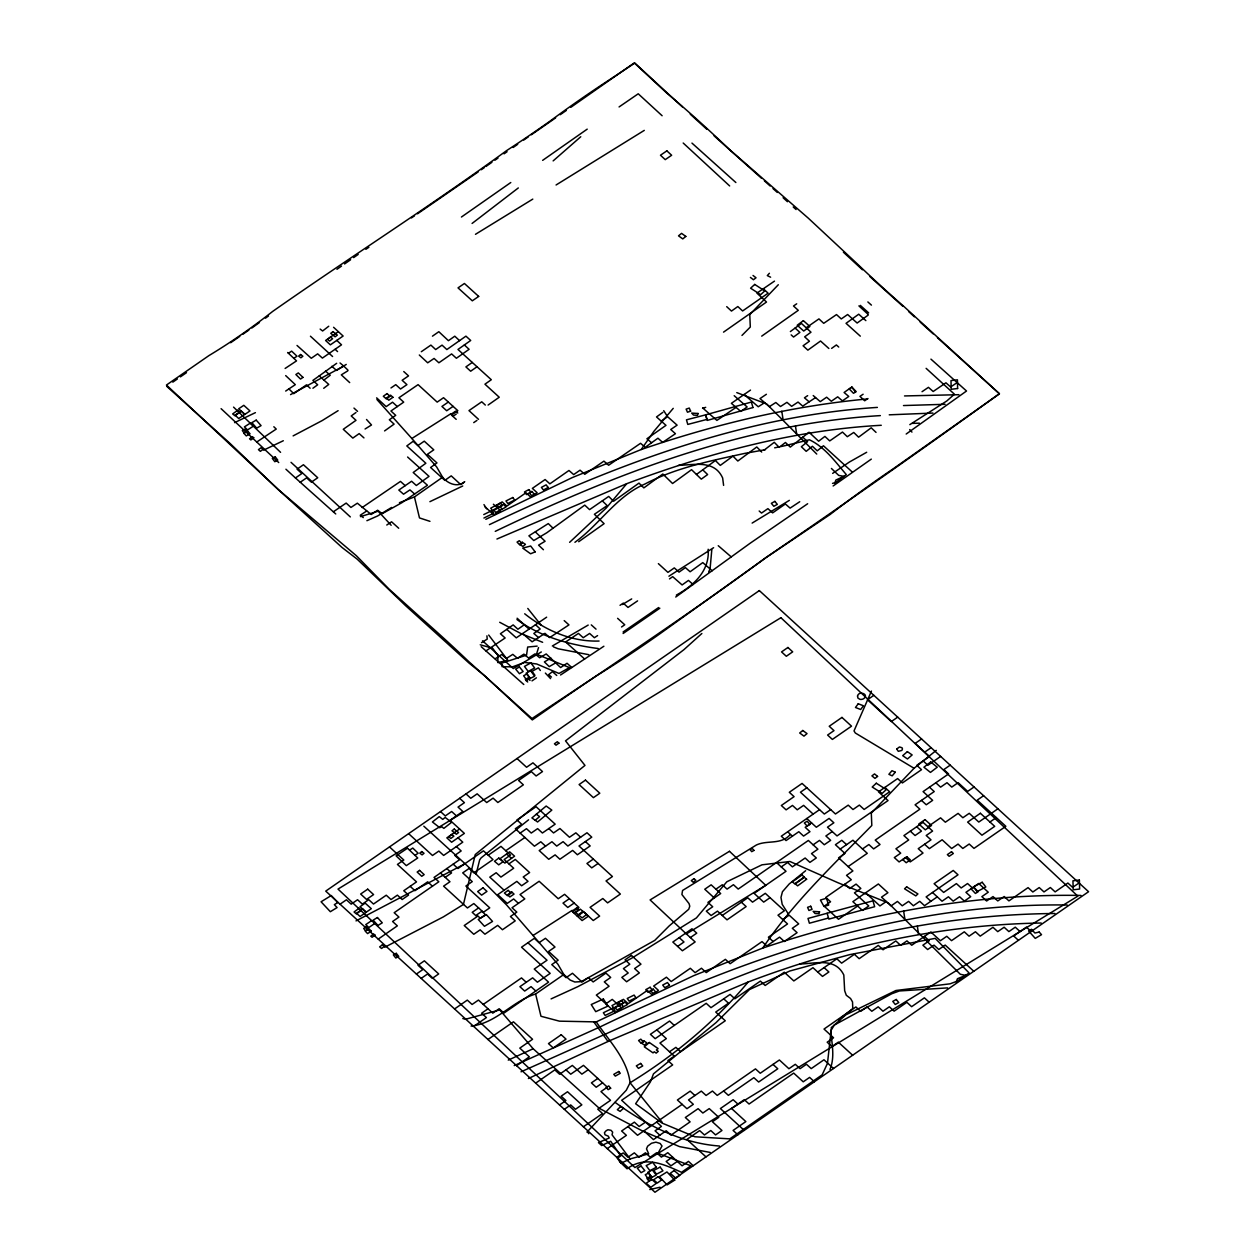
<?xml version="1.0" encoding="UTF-8"?>
<svg xmlns="http://www.w3.org/2000/svg" width="1255" height="1255" viewBox="0 0 1255 1255"><rect width="100%" height="100%" fill="white"/><g stroke="black" fill="none" stroke-linecap="round" stroke-linejoin="round"><path stroke-width="1.5" d="M711.805 549.674L710.095 568.75L708.683 571.841M708.165 549.251C709.906 570.743 693.78 585.552 676.32 595.105M790.132 834.685C780.939 845.086 767.354 839.862 756.42 844.976L682.563 890.47L681.904 894.517L689.058 903.631L689.764 906.22L688.728 909.279L669.182 925.923L654.765 940.372L581.3 981.645L574.837 982.006L570.194 980.092L563.84 974.492L557.848 964.154L506.581 904.949L476.116 874.186L479.661 859.879L481.151 857.855L528.575 819.813M538.536 647.596L536.497 654.216L569.472 667.582L559.008 673.464L536.685 663.973L524.637 662.436L512.401 666.891L502.078 666.672L501.671 663.126L526.551 655.157L527.68 647.031L537.156 646.121M834.701 483.348L835.877 480.038L843.956 476.351L838.701 475.394L831.422 468.46M956.232 981.912L957.44 978.727L965.613 975.402M829.979 1069.417C835.124 1057.071 831.783 1043.627 830.779 1030.841L834.293 1025.068L891.787 993.74L899.364 990.964L947.603 987.889M871.441 691.066L854.012 730.928L855.33 733.014L914.079 768.28L936.277 750.365M563.84 974.492L535.618 994.007L540.968 1016.268L559.432 1021.162L596.25 1021.899L693.607 975.7L762.742 948.058C793.286 902.471 833.665 864.538 871.817 825.492L871.299 813.13L914.079 768.28M485.811 519.335L572.186 477.622L641.211 449.525L653.824 431.422L673.229 408.346M881.261 425.288C793.897 430.01 708.4 453.149 626.747 483.677L606.212 508.055L569.629 542.317M1041.195 923.021C940.952 924.653 841.744 946.364 748.215 981.975C714.864 1021.884 674.39 1055.612 630.073 1082.767L626.308 1090.203L586.964 1132.104M769.409 273.276L767.307 275.614L770.617 277.198M778.304 284.744L749.768 314.597L750.302 327.037L741.972 335.43M580.767 136.748L553.141 160.891M701.859 633.493L683.897 649.682L565.519 740.858L584.971 765.409L475.253 854.545L463.44 904.447L443.344 916.903L384.814 947.211M574.931 542.286C599.639 524.433 616.472 496.117 644.976 483.991C676.053 467.66 711.052 460.758 745.078 453.322A730.457 476.225 -8.6 0 0 765.44 449.619M536.324 814.244L546.16 806.039L551.823 810.118L537.579 821.994L531.916 817.931L536.324 814.244L539.603 816.613L535.195 820.284M805.647 870.719L789.222 883.959L782.445 891.74L780.971 897.466L782.21 904.369L788.218 913.797M876.037 432.395L871.205 427.798L858.593 437.179L853.729 432.473L847.313 436.709L842.466 432.065L829.728 440.913L824.912 436.411L818.637 441.211L809.036 432.253L790.289 447.109L785.457 442.497L780.453 446.388M518.315 187.936L472.084 223.453M764.217 450.09L774.257 442.293L779.198 447.376M328.747 326.237L322.613 330.991L320.151 329.077M323.712 388.297L328.747 384.438L319.241 375.888L312.887 380.406L317.672 384.799L312.919 388.234M319.241 375.888L336.669 363.307M323.963 380.014L330.238 375.229L325.531 371.103M553.141 528.308L548.278 523.586L528.904 535.838L533.767 540.544L546.772 532.779L584.752 505.122L589.568 509.624L608.706 496.431L613.585 501.247L638.983 483.112L643.846 487.881L662.828 474.014L672.555 483.504L691.552 469.668L701.278 479.143L707.616 474.563L702.753 469.841L696.431 474.453M578.696 541.721L604.11 523.664L594.399 514.283L607.2 505.592L602.353 500.949M871.315 459.11L833.132 485.967M464.727 481.669C457.699 487.897 447.784 483.724 442.607 477.229L414.448 496.933L399.435 502.69M578.32 914.738L582.116 917.907L586.681 914.519L580.281 909.138L575.684 912.526L578.32 914.738L582.9 911.334M570.805 107.334L634.481 62.75L682.296 106.848M702.753 469.841L715.397 460.538L720.292 465.401L732.936 456.13L737.83 461.024L756.781 446.968L761.722 452.051M675.723 597.035L750.192 543.211L807.655 503.741M790.368 331.555L801.427 323.429L810.981 332.199L804.659 336.842L809.428 341.219L803.09 345.784L807.859 350.145L820.55 341.015L828.849 348.482M662.86 412.346L656.522 416.942L665.997 425.351L646.905 438.764L651.58 442.764M251.894 327.979L259.44 322.519M265.48 318.158L268.492 315.978M831.626 348.388L836.379 344.952L838.732 347.055M355.965 412.519L351.212 415.938L355.996 420.331L343.274 429.288L352.828 438.089L359.181 433.602L363.95 437.901M384.579 430.92L394.101 424.112L389.332 419.766L395.717 415.374L390.948 410.997L403.702 402.133L398.917 397.772L418.088 384.642L437.179 402.118L443.548 397.71L457.84 410.683L451.455 415.076L456.208 419.343M868.24 315.068L857.134 323.037L847.643 314.519L841.274 318.943L836.505 314.581L823.719 323.319L818.935 318.896L806.196 327.775M506.581 854.012L509.64 851.831L514.566 856.177L504.871 863.095L499.929 858.765L506.581 854.012L511.507 858.373M850.451 387.952L844.097 392.486L848.772 396.454L842.403 400.878L837.697 396.831L831.328 401.255L826.637 397.207L820.252 401.631L813.209 395.545M723.539 332.136L766.507 302.031L756.922 293.121L774.492 281.12M421.319 351.714L430.889 345.094L435.673 349.565L442.058 345.125L446.843 349.565L465.934 336.152L470.703 340.481L457.981 349.455L491.301 379.732L484.948 384.187L499.239 397.223L488.101 405.051M463.942 482.359L460.758 484.603L451.22 475.865L444.85 480.367L430.591 467.503L436.944 462.922L427.422 454.294L433.791 449.839L424.253 441.164L417.884 445.619L413.13 441.305L406.808 445.933L425.853 463.252L413.209 472.507L427.437 485.246L401.867 502.69L382.195 513.687L377.63 510.236L371.213 514.472L357.346 503.192L350.929 507.444L346.16 503.082L333.359 511.773M481.198 646.686L485.936 650.906L505.138 637.979L500.4 633.744L513.154 624.912L517.923 629.241L524.276 624.755L529.045 629.116M506.8 629.398L516.276 637.838L546.647 617.178M906.188 434.026L966.523 391.011L930.943 359.134M513.154 147.478L517.703 144.294M523.759 140.042L528.308 136.858M333.579 327.288L343.117 336.026L330.363 344.843L325.594 340.481L338.348 331.649M472.257 362.444L465.903 366.899L470.656 371.213L477.026 366.758M867.88 398.525L864.695 400.769L859.926 396.376L863.126 394.227M669.495 578.9L672.68 576.657L682.108 584.94L688.462 580.422L693.168 584.516M336.968 269.276L341.517 266.091M344.56 263.974L350.616 259.738M353.643 257.604L358.193 254.42M478.281 171.841L417.507 213.805M481.308 169.723L484.336 167.605M587.215 129.139L542.646 160.358M461.432 217.021L510.785 182.524M432.457 336.167L438.826 331.712L448.427 340.685L454.781 336.199L459.565 340.638M736.073 407.373L716.887 420.409L702.753 408.016M485.858 166.538L491.913 162.303M494.956 160.201L497.984 158.083M504.055 153.847L507.083 151.73M493.388 504.228L495.756 506.345L502.125 501.89L506.863 506.079L525.971 492.76L530.724 497.074L537.109 492.682L532.355 488.368L545.109 479.536L549.863 483.834L568.97 470.484L573.676 474.594L580.061 470.186L584.767 474.296L603.922 461.134L608.628 465.244L640.552 443.297L645.243 447.298L657.934 438.215L662.656 442.388L675.441 433.697L670.719 429.508L677.104 425.163L667.629 416.723L661.244 421.053M761.707 336.136L798.274 310.33L793.505 306L796.705 303.804M230.653 342.725L239.752 336.403M242.795 334.301L248.867 330.081M555.636 117.876L531.351 134.756M560.185 114.723L566.256 110.503M300.227 482.265L306.596 477.857L311.35 482.155L317.735 477.747L303.443 464.742L297.059 469.166L301.843 473.543L295.458 477.967L285.92 469.213M414.668 494.031L409.946 489.889L403.545 494.203L398.823 490.062L411.593 481.245L416.331 485.497L429.022 476.367L407.608 457.024M832.645 473.386L849.462 461.997L866.687 452.271M340.042 904.212L346.427 899.788L351.196 904.149L357.565 899.741L362.35 904.102L368.719 899.678L373.488 904.039L386.242 895.207L391.011 899.568L397.396 895.144L402.165 899.521L408.534 895.097L403.765 890.736L416.519 881.889L397.443 864.428L403.812 860.02L389.505 846.921M459.597 829.022L446.843 837.854L451.612 842.231L464.366 833.383L450.059 820.299L462.813 811.452L458.028 807.091L464.413 802.667L459.644 798.306M445.196 877.355L451.565 872.947L446.796 868.57M488.226 855.204L500.98 846.372L510.518 855.094L504.149 859.518L513.687 868.24L500.933 877.088L496.164 872.727L489.795 877.135L504.102 890.234M520.103 833.116L526.488 828.692L531.257 833.053L537.626 828.629L542.411 833.006L555.165 824.159L536.073 806.698L516.934 819.954L521.719 824.331L515.334 828.739L534.426 846.199L540.795 841.776L545.564 846.152M378.226 939.117L397.349 925.861L392.58 921.499L398.949 917.076L394.18 912.714L438.826 881.779L434.042 877.418L459.55 859.738L454.781 855.377L461.165 850.953L456.381 846.592M505.749 850.733L524.888 837.477M508.918 863.879L515.287 859.455L529.61 872.554L523.225 876.978L528.01 881.339L521.625 885.763L516.856 881.387L497.733 894.658L507.271 903.38L513.64 898.957L518.425 903.318M478.594 907.914L472.225 912.322L476.994 916.699L464.24 925.531L473.778 934.269L480.163 929.845L484.932 934.206L497.686 925.374L502.455 929.735L515.209 920.888L510.44 916.527L516.809 912.103L512.04 907.741L524.794 898.909L520.025 894.548L539.148 881.277L558.24 898.737L564.609 894.313L578.932 907.412L572.547 911.836L582.1 920.558L588.47 916.134M416.393 974.037L422.762 969.613L417.993 965.252L424.378 960.828L438.685 973.927L432.316 978.351L427.547 973.99L421.162 978.398M593.333 859.079L586.948 863.487L591.732 867.864L598.102 863.44M569.394 898.69L563.009 903.098L567.778 907.475L574.163 903.051M873.856 695.333L867.472 699.741L891.332 721.562L897.717 717.138M577.331 916.197L583.701 911.773L593.239 920.511L599.623 916.087L590.07 907.349L602.824 898.517L607.608 902.878L620.362 894.046L606.039 880.947L612.424 876.523L579.01 845.98L591.764 837.148L586.995 832.771L567.872 846.043L563.103 841.666L556.718 846.09L551.949 841.728L539.195 850.561L548.733 859.298L555.118 854.875L559.887 859.236L572.641 850.404L577.41 854.765L590.164 845.933L585.395 841.556M454.561 1008.957L467.315 1000.11L472.084 1004.471L478.469 1000.062L492.776 1013.146L499.161 1008.738L503.93 1013.099L548.561 982.163L534.254 969.064L547.007 960.232L527.916 942.772M483.238 1004.424L521.5 977.912L526.269 982.273M488.007 1008.785L481.638 1013.209L486.407 1017.57L473.653 1026.402M806.84 787.811L800.455 792.219L824.315 814.04L830.7 809.632M487.96 1039.501L513.468 1021.821L532.559 1039.281L519.805 1048.113L529.343 1056.851L516.589 1065.683M819.546 809.679L781.285 836.207L786.054 840.568L798.808 831.72L803.577 836.081L809.961 831.673L805.192 827.312L811.561 822.888M921.562 738.96L915.193 743.384L929.5 756.483L916.762 765.315L921.531 769.676L902.392 782.947L897.623 778.571L878.5 791.842L888.038 800.565L837.022 835.924L827.484 827.186L833.853 822.778L829.084 818.417L816.33 827.249L806.792 818.527M715.915 889.183L722.3 884.759L727.069 889.12L733.438 884.697L738.207 889.073L808.361 840.458L817.899 849.18L811.514 853.604L816.299 857.965L809.914 862.389L805.145 858.012L792.391 866.86L787.622 862.499L781.238 866.907M924.731 752.122L931.116 747.698M813.13 844.819L819.499 840.395L824.268 844.756L830.653 840.348L825.884 835.971L832.253 831.563M940.654 756.42L927.9 765.268L923.131 760.891M677.622 946.411L683.991 941.987L679.222 937.626M690.36 937.579L696.745 933.155L691.976 928.794L672.837 942.05L682.391 950.772L695.144 941.94L685.591 933.202M722.253 915.475L747.76 897.796L752.529 902.157L765.283 893.325L784.359 910.785L777.99 915.193L787.528 923.931L768.405 937.187L773.174 941.548M605.867 1003.812L612.252 999.388L621.79 1008.126L615.405 1012.534L596.329 995.09L609.083 986.242L604.298 981.881L610.683 977.457L605.914 973.096L593.16 981.943L588.391 977.567L582.006 981.99L572.468 973.268L566.083 977.676L551.776 964.593L558.146 960.169L548.608 951.447L554.992 947.023L545.439 938.301L539.07 942.709L534.301 938.348L521.547 947.196L550.176 973.378L537.422 982.21L532.638 977.849L519.899 986.681L524.668 991.058L531.038 986.634L535.807 990.995M950.192 765.158L943.823 769.566L948.592 773.927L923.084 791.607L932.638 800.345L926.253 804.769L921.484 800.392M617.021 1003.765L623.39 999.341L628.159 1003.702L647.298 990.446L652.067 994.807L658.436 990.383L653.667 986.022L666.421 977.19L671.19 981.551L690.328 968.295L695.097 972.656L701.467 968.233L706.251 972.594L725.374 959.338L730.143 963.699L762.02 941.611L766.805 945.972L779.559 937.124L784.328 941.501L797.082 932.653L792.313 928.292L798.682 923.868L789.144 915.146L782.759 919.554M770.052 897.686L763.683 902.11L754.13 893.372L786.022 871.284L776.469 862.546M840.191 849.07L852.945 840.223L867.268 853.322L848.129 866.577M862.483 848.96L868.868 844.537L873.637 848.898L880.022 844.49L875.237 840.113L919.884 809.177L915.099 804.816L934.238 791.56L929.469 787.199M535.681 1083.143L554.82 1069.888L559.589 1074.249L572.343 1065.417L581.881 1074.139L588.25 1069.715L607.342 1087.175L600.972 1091.599L610.51 1100.321L597.757 1109.169L602.525 1113.53L583.402 1126.786M974.053 786.979L967.683 791.387L958.13 782.665L951.761 787.089L946.992 782.712L940.607 787.136L935.838 782.775M927.822 826.7L940.575 817.852L945.344 822.213L958.098 813.381L962.867 817.742L969.237 813.318L978.79 822.056L997.913 808.785M983.606 795.701L977.221 800.125L1005.851 826.308L973.974 848.396L969.205 844.035L962.82 848.458L958.051 844.097L951.667 848.521L942.128 839.783L929.375 848.631L924.606 844.254M559.542 1104.965L565.911 1100.541L561.142 1096.18L567.527 1091.756L581.834 1104.855L575.465 1109.279L570.696 1104.918L564.311 1109.326M597.804 1078.453L591.419 1082.861L596.203 1087.238L602.573 1082.814M857.636 906.032L838.497 919.288L824.19 906.188L830.559 901.765L825.79 897.403L851.298 879.724L846.529 875.363L852.898 870.939L838.591 857.855L844.96 853.431L835.422 844.709L841.791 840.285L846.576 844.646M989.928 821.994L996.313 817.57M669.511 1051.768L675.88 1047.345L680.649 1051.706L725.28 1020.77L715.742 1012.048L728.496 1003.2L723.727 998.839M886.297 901.498L879.928 905.922L865.621 892.823M817.727 972.045L836.85 958.789L841.619 963.15L854.373 954.302L859.157 958.679L878.28 945.407L883.049 949.784L895.803 940.936L900.572 945.297L906.957 940.889L911.726 945.25L930.849 931.994L940.403 940.717L946.772 936.293L951.541 940.654L964.295 931.822L969.064 936.183L975.449 931.759L980.218 936.136L992.972 927.288L997.741 931.649L1004.126 927.241L1008.895 931.602L1015.264 927.178L1020.033 931.539M937.281 896.854L924.527 905.686L919.742 901.325L913.373 905.749L908.604 901.388L902.22 905.796L897.451 901.435L891.081 905.859L881.528 897.137L887.913 892.713L878.359 883.975L852.867 901.655L862.405 910.393L868.774 905.969L854.467 892.87L860.836 888.462L856.067 884.1L849.698 888.509L844.929 884.148M607.263 1148.607L626.386 1135.351L621.617 1130.99L634.371 1122.143L639.14 1126.504L645.525 1122.096M682.171 1104.353L637.54 1135.289L627.986 1126.566M616.801 1157.33L623.186 1152.921L627.955 1157.283L634.324 1152.859L639.093 1157.22L645.478 1152.812L650.247 1157.173L656.616 1152.749L661.401 1157.11L667.77 1152.702L682.093 1165.785L688.462 1161.361L693.231 1165.738M672.539 1157.063L666.17 1161.471L670.939 1165.848L677.308 1161.424M1079.033 882.987L1072.649 887.395L1067.88 883.034L1055.126 891.881L1050.357 887.52L1043.987 891.928L1039.218 887.567L1032.834 891.991L1028.065 887.63L1008.926 900.886L1004.157 896.525L997.788 900.933L993.019 896.572L986.634 900.996L981.865 896.635L988.25 892.211L978.696 883.489L965.942 892.321L970.711 896.682L964.342 901.106L959.573 896.745L953.188 901.168L948.419 896.792L942.05 901.216L932.496 892.493M172.814 382.132L177.363 378.979M180.406 376.877L186.477 372.672M750.506 390.085L731.383 403.326L740.764 411.42L747.133 406.965L734.191 395.702M531.995 680.885L536.418 677.826M621.554 626.982L624.739 624.77L617.601 618.323M623.108 631.971L658.624 607.545M623.123 633.493L659.816 608.236M390.98 387.952L395.764 384.658L400.533 389.019L406.918 384.642L402.149 380.281L408.534 375.888L403.765 371.558M448.317 402.055L441.933 406.447L446.702 410.762L453.086 406.369M473.731 422.621L476.931 420.425M619.076 106.942L638.23 93.796L662.122 115.742M620.048 605.302L623.249 603.122L628.002 607.436L637.587 600.878M256.993 441.854L276.241 429.069L273.825 426.763M456.255 414.056L453.259 416.111L451.173 414.228L455.675 411.138L457.761 413.02M922.033 391.701L928.433 387.34L933.155 391.497L945.941 382.806L950.663 386.979L957.063 382.649M371.684 920.574L365.754 924.621L368.829 927.523L374.774 923.476M411.42 217.931L414.464 215.876M285.685 391.058L295.317 384.658L285.685 375.606M288.43 353.283L291.631 351.133L296.996 356.2L293.811 358.334M807.655 395.654L804.455 397.819L809.146 401.835M766.397 394.274L759.997 398.588L769.378 406.651L775.825 402.51L780.516 406.51L786.948 402.337L791.623 406.338L798.039 402.071L802.729 406.102L815.562 397.584M365.832 249.321L368.876 247.282M386.775 525.014L391.576 521.798L398.714 528.245M409.569 850.184L412.754 848.051L418.15 853.212L414.966 855.361M391.607 507.444L377.63 515.962L366.899 520.7M560.561 674.986L603.875 646.247M613.193 77.371L634.591 63.189L666.531 92.854A800.298 236.74 55.3 0 1 729.877 149.91M362.115 507.553L400.471 481.418L405.208 485.669M366.664 511.02L360.248 515.256L363.291 517.593M597.584 635.595L594.368 637.713L589.615 633.446L583.214 637.713L578.445 633.414L565.629 641.98L584.61 659M799.733 501.733L790.101 508.118L785.379 503.977L772.641 512.871L767.903 508.636L761.534 513.06L759.181 511.005M285.12 368.452L296.541 360.891L287.646 352.514M495.254 658.734L501.671 654.498L506.361 658.499L512.809 654.357L517.468 658.279L523.915 654.137L528.559 658.012L535.007 653.871L539.666 657.745L546.192 653.965L560.624 667.55L567.04 663.283L571.778 667.519M713.609 547.698L668.915 576.202M376.939 399.529L411.86 438.497L451.016 413.632M764.687 402.62L758.255 406.761L744.121 394.462M533.03 935.493L572.107 910.377M909.828 424.645L946.803 400.973L954.443 394.211L926.127 368.343M481.496 642.701L487.222 639.109L486.909 635.83M365.064 429.006L371.496 424.974L366.523 419.484M338.113 410.667L322.331 420.503L293.121 435.893M556.075 184.987L644.286 130.379M346.239 364.421L336.528 370.429L331.822 366.319M347.792 370.853L341.313 374.853L349.69 382.602M752.137 523.084L789.348 500.353M475.472 234.309L532.795 199.106M622.37 604.518L631.689 598.902M588.203 625.068L552.326 645.996M550.914 658.122L544.388 661.903L549.235 666.625L555.777 662.828M498.894 507.475L502.361 505.561L500.29 502.988L490.721 508.181L492.807 510.769L498.894 507.475L496.807 504.887M618.056 1002.29L621.554 1000.408L623.657 1003.074L614.072 1008.251L611.969 1005.569L618.056 1002.29L620.158 1004.957M462.734 485.999L429.885 501.686M476.116 874.186L465.056 863.722L356.028 920.888M502.047 509.154L505.906 507.13L503.898 504.447L493.686 509.75L495.709 512.448L502.047 509.154L500.039 506.471M541.313 651.957L513.295 668.539L482.532 640.803M621.303 1003.953L614.95 1007.2L616.989 1009.977L627.218 1004.753L625.194 1001.976L621.303 1003.953L623.343 1006.73M290.548 394.603L343.745 366.099L347.902 370.068M255.408 412.644L234.575 422.637M483.755 514.581L491.976 510.534L493.78 513.154L483.912 518.033M263.644 450.137L283.316 440.74M528.386 1078.516L609.899 1040.599L748.215 981.975M619.468 1161.503L627.061 1168.782C645.227 1155.447 663.424 1164.122 681.528 1172.311L690.925 1165.801L657.965 1153.345L662.013 1146.003L660.13 1143.446L655.926 1142.16L651.502 1143.258L647.658 1146.16L646.498 1148.843L648.694 1153.847L630.151 1158.93L621.131 1163.181L617.35 1158.271L620.739 1155.918L610.699 1141.266L601.694 1145.564L598.447 1142.599L609.224 1137.987L608.283 1136.167L604.988 1134.755L604.439 1132.653L606.181 1130.708L607.938 1129.751L611.028 1130.316L612.66 1132.151L612.048 1134.802L630.151 1158.93M551.086 998.902L577.88 986.634L631.359 958.412L696.415 917.923L726.802 881.794L761.973 864.821L789.944 861.495L838.215 882.845L888.289 902.957L960.31 974.272L965.691 975.355M508.259 1060.114L533.155 1048.741L599.435 1108.432L642.278 1130.88L679.473 1146.599L710.205 1152.435M489.419 524.637C611.828 466.484 740.748 416.127 877.37 407.404M495.254 531.351C616.487 473.198 744.78 423.704 880.351 415.609M514.252 1065.589L600 1026.951C745.674 956.545 903.584 902.737 1067.189 904.996M521.045 1071.801L605.365 1034.136C689.779 996.297 774.351 956.985 865.103 936.763C927.272 922.08 991.026 914.001 1054.922 913.499M496.933 539.023L626.747 483.677M535.618 994.007C512.275 1001.051 496.619 1023.28 471.08 1026.104M641.211 449.525C714.534 424.488 790.352 406.102 867.597 398.933M832.536 483.395L836.081 482.281L846.294 474.578C835.422 461.887 824.817 447.062 809.444 439.799L783.873 445.933A730.457 476.225 -8.6 0 1 774.68 447.815M762.742 948.058C865.119 913.781 972.766 893.591 1080.963 895.442M360.436 516.621L378.163 511.209L391.168 525.28M702.549 408.267L705.702 407.357M828.52 918.033L809.381 923.225L808 918.44L872.962 900.839L874.657 906.706L828.833 919.115L827.123 913.248M649.792 1189.567L660.005 1187.23M904.526 395.937L958.898 394.697M889.246 414.825L932.92 413.068M903.49 405.553L945.125 404.298M912.26 423.374L919.35 423.17M599.059 641.038C571.872 641.964 545.674 630.575 524.7 613.789M800.047 963.966C815.326 963.73 835.202 957.188 843.815 975.01L844.662 990.713L846.294 995.262L850.545 998.494L852.537 1001.929L852.757 1008.565L839.517 1019.17L839.25 1022.088M678.5 465.354C694.235 464.993 714.283 459.518 722.645 477.967L723.602 485.387M480.241 644.788L492.635 648.239L497.906 655.518L497.859 662.593L507.867 660.287L488.697 635.046M598.18 648.537C569.394 644.709 540.701 636.96 516.966 619.546M719.46 1146.019C680.571 1143.227 646.121 1124.794 615.107 1102.376M588.877 654.702L558.114 648.772L553.471 646.858M462.813 1018.558L465.652 1019.217L499.741 1009.914L533.155 1048.741M429.947 521.343L419.484 517.923L414.448 496.933M736.779 392.611L766.648 403.969L816.738 454.059M542.631 642.309L521.06 633.618L499.694 622.276M753.031 275.473L756.028 277.794L753.424 279.74L750.412 277.418M485.936 650.906L523.79 684.508M340.042 362.962L343.745 366.099M718.236 545.705L731.147 556.828M551.463 677.073L548.639 674.641L552.467 671.645L556.765 675.472M712.181 570.758L702.784 562.616L690.109 571.762L685.387 567.621L679.033 572.139L674.296 567.903L667.927 572.374L658.373 563.636M527.696 681.998L525.876 680.414L528.23 678.782L530.034 680.367M538.536 637.571L533.814 633.477L540.183 628.99L535.414 624.629M522.692 633.602L532.104 641.807L544.952 633.336L549.69 637.587L568.954 624.896L564.201 620.613M761.503 178.257L714.079 135.838M735.869 182.524L691.96 143.101M221.1 408.675L278.736 462.562M465.056 863.722L423.829 826.198M729.877 149.91L808.314 218.182L856.302 262.938A799.435 236.52 55.3 0 0 904.024 306.581L999.451 393.866L893.45 468.633A834.418 486.14 -47.6 0 0 830.088 514.503L766.052 557.596L660.318 633.493A834.418 486.14 -47.6 0 1 596.156 676.006L531.979 718.535L468.633 661.463A799.482 236.505 55.3 0 0 420.911 617.821L389.238 589.285L356.342 555.714L278.437 489.685L166.429 385.05L208.942 355.589A417.366 243.172 -47.6 0 0 272.696 311.397C350.255 257.04 430.261 206.291 506.785 150.475A833.1 485.371 -47.6 0 0 549.423 121.562A833.1 485.371 -47.6 0 1 613.193 77.355M793.223 206.997L796.094 209.538M495.756 506.345L500.494 510.55L494.125 514.989L484.634 506.502M867.864 301.953L871.425 305.122M860.334 305.404L868.633 312.856M937.454 337.721L999.388 393.631C922.378 449.368 844.537 503.898 766.036 557.502C689.717 613.977 610.071 665.621 532.308 719.915L484.414 675.504L469.009 663.048L405.6 605.679L357.173 559.15L341.94 547.4L278.453 489.748L230.12 443.517L166.727 386.32M764.373 180.83L770.131 185.991M773.002 188.579L777.316 192.454M852.051 471.817L823.453 445.776L817.24 450.843L812.409 446.278L806.196 451.345L801.365 446.733L807.577 441.666L802.776 437.148M706.879 129.343L690.266 114.189M860.303 336.152L846.043 323.319L858.734 314.205L865.856 320.621M591.278 624.88L596.031 629.147M297.027 345.454L311.287 358.271L317.656 353.847L322.394 358.083L341.517 344.811L336.732 340.372M920.15 322.08L933.124 333.83M295.458 477.967L335.744 513.954M902.816 306.236L869.699 276.398M729.657 185.944L683.191 143.023M795.105 328.073L799.874 332.402L793.552 337.046L791.168 334.881M464.334 344.968L469.103 349.314L456.381 358.255L451.612 353.926L438.874 362.789L434.089 358.444L427.704 362.805L419.311 355.008M310.44 336.214L332.575 356.514M524.276 624.755L517.123 618.213M908.589 311.507L914.377 316.793M862.467 269.794L843.391 252.208M485.324 405.067L481.747 401.804L468.978 410.605L478.516 419.327M783.104 197.741L787.45 201.71M858.906 305.891L867.927 314.205M884.869 787.418L889.638 791.78L864.13 809.459L859.361 805.098L852.992 809.522L848.223 805.145L835.469 813.993L802.071 783.434L789.317 792.282L794.086 796.643L781.332 805.49L786.101 809.852L792.485 805.428L797.254 809.789L803.624 805.365L813.162 814.103M916.668 826.747L921.437 831.108L915.068 835.532L910.299 831.171M1031.186 931.492L1026.417 927.116L1013.663 935.963L1018.433 940.324M972.327 887.897L967.558 883.536L961.173 887.96L956.404 883.598L943.65 892.431L934.112 883.708L953.235 870.452L958.004 874.813L926.127 896.901L930.896 901.278M397.317 406.573L392.548 402.196L386.179 406.636L376.626 397.851M973.802 971.26L945.172 945.078L938.787 949.502L934.018 945.141L927.649 949.549L922.88 945.188L929.249 940.779L924.48 936.403M787.669 831.783L792.438 836.144M929.171 1002.196L924.386 997.835L911.632 1006.683L906.863 1002.321L894.109 1011.154L889.34 1006.792L882.971 1011.216L878.202 1006.839L871.817 1011.263L867.048 1006.902L860.663 1011.326L855.894 1006.949L824.017 1029.053L833.555 1037.775L827.186 1042.199L831.955 1046.56L838.324 1042.152L852.647 1055.235M350.318 516.919L291.019 462.326M824.096 967.621L828.88 971.982L822.496 976.406L812.958 967.683L793.819 980.939L784.281 972.217L765.158 985.473L760.373 981.112L734.881 998.776L730.096 994.415L710.973 1007.671L706.204 1003.31L655.188 1038.669L650.419 1034.308L669.543 1021.052L674.312 1025.413M741.376 902.22L746.145 906.581L727.022 919.837L717.484 911.114L711.099 915.538L706.33 911.161L712.699 906.753L707.93 902.376L720.684 893.544L711.146 884.822L704.761 889.23L714.315 897.968M517.029 758.538L526.567 767.26L532.951 762.836L542.489 771.574L536.12 775.982L531.351 771.621L518.597 780.469L523.366 784.83L497.859 802.51L493.09 798.133L486.705 802.557L477.167 793.835L470.782 798.258L466.013 793.882M580.626 837.195L575.857 832.834L569.472 837.258L559.934 828.52L553.549 832.944L548.78 828.582M833.524 1068.491L823.97 1059.769L811.216 1068.617L806.447 1064.24L800.078 1068.664L795.293 1064.303L788.924 1068.727L779.386 1059.989L760.248 1073.245L755.479 1068.884L717.217 1095.411L712.448 1091.034L706.079 1095.458L701.294 1091.097L688.54 1099.929L693.325 1104.306L686.94 1108.714L677.402 1099.992L690.156 1091.16L694.925 1095.521M814.385 1081.763L809.616 1077.386L803.231 1081.81L793.693 1073.088L749.062 1104.024L744.293 1099.662L731.539 1108.494L745.846 1121.594L733.093 1130.426L737.877 1134.787M773.002 1064.413L777.771 1068.774L758.648 1082.03L753.879 1077.669L728.371 1095.348L723.602 1090.987M456.428 815.876L451.659 811.514L445.29 815.923L440.505 811.561M457.997 837.807L462.766 842.168L443.627 855.424L438.858 851.063L432.489 855.486L408.628 833.665M656.789 1029.884L666.342 1038.622L659.957 1043.031L674.28 1056.13L667.895 1060.553L672.664 1064.915L621.664 1100.274L650.294 1126.457M737.909 1104.071L733.14 1099.709L720.386 1108.557L744.246 1130.379M453.18 864.162L457.95 868.523L483.457 850.843L492.995 859.565L473.872 872.837L469.103 868.46L462.719 872.884L472.257 881.622L465.887 886.03L489.748 907.851L483.363 912.275L473.825 903.553L467.44 907.961L443.595 886.14L449.965 881.732L440.427 872.994M432.442 886.203L427.673 881.841L414.919 890.673L410.15 886.312M705.985 1156.89L686.893 1139.43L699.647 1130.598L704.432 1134.959L710.801 1130.535L715.57 1134.912L721.954 1130.488L712.401 1121.75L718.786 1117.342L709.232 1108.604L702.863 1113.028L698.094 1108.667L685.34 1117.499L690.109 1121.86L670.986 1135.132L666.201 1130.755L653.463 1139.603L643.909 1130.88M656.663 1122.033L661.432 1126.394L655.063 1130.818L659.832 1135.179M588.25 1069.715L583.481 1065.354L570.727 1074.202L565.958 1069.825M353.973 408.079L357.55 411.373M726.708 306.659L731.477 311.067L737.83 306.549L742.615 310.958L768.091 293.184L763.307 288.728M233.555 407.122L280.571 452.333M310.126 388.234L306.518 384.83L293.764 393.662L288.885 388.877M335.163 349.282L337.564 351.588M543.415 549.737L538.583 545.141L545.094 541.266L535.414 531.963M545.36 673.088L550.568 678.61M909.702 429.555L911.946 432.097M411.86 438.497L436.646 466.938L442.607 477.229M662.232 1122.378L630.073 1082.767C627.343 1059.204 609.161 1040.928 596.25 1021.899M527.775 608.44L540.968 624.974M851.565 386.916L855.173 391.529M593.788 1021.899L608 1041.462M534.928 675.3L532.057 671.3L538.426 667.833L540.34 670.499M663.722 410.667L666.719 415.374M483.959 504.588L486.626 508.761M587.544 1131.743L588.752 1133.72M903.6 910.879L904.965 919.664M795.45 426.104L796.847 435.109M781.787 411.232L783.104 419.75M917.327 926.065L918.534 934.285M896.745 749.015L898.282 751.306L901.686 750.474A2.918 2.212 -13.7 0 0 901.953 747.729L899.474 746.96L896.745 749.015M857.526 695.96L857.887 698.047L859.91 699.317A4.094 3.09 -13.7 0 0 863.801 698.596C869.448 694.36 858.969 690.266 857.526 695.96M831.453 1027.531L827.469 1063.393L822.151 1074.845L729.783 1138.865L694.878 1136.763L661.965 1123.037L635.626 1103.757L650.388 1081.936L653.494 1073.841L716.103 1022.558L749.517 989.52L789.709 971.041L849.713 954.631L935.179 938.364L969.111 972.97L957.44 981.065L950.113 983.81L895.945 990.493L845.948 1014.777L831.453 1027.531M819.546 911.805L819.029 913.734L815.013 913.467L813.162 911.381L819.546 911.805M698.078 413.491L697.529 415.327L693.529 415.076L691.693 413.083L698.078 413.491M858.247 703.757L855.471 707.475L860.663 709.499L863.456 705.781L858.247 703.757M895.27 772.217L892.18 775.841L888.885 774.319L891.991 770.696L895.27 772.217M620.754 1106.486L617.335 1109.702L620.111 1111.412L623.547 1108.196L620.754 1106.486M754.71 284.43L750.6 288.211L760.656 294.69L764.766 290.909L754.71 284.43M876.304 783.23L872.209 787.026L882.218 793.364L886.312 789.568L876.304 783.23M906.675 886.846L904.557 888.791L915.805 895.897L917.923 893.937L906.675 886.846M522.237 542.238L519.743 544.419L522.927 546.458L525.437 544.341L522.237 542.238M643.768 1040.772L641.274 1042.936L644.49 1045.133L646.984 1042.952L643.768 1040.772M907.381 751.635L902.706 755.667L907.475 758.961L912.15 754.945L907.381 751.635M649.337 1042.497L644.301 1046.827L653.024 1052.867L654.279 1051.8L656.192 1053.133L658.279 1051.329L656.365 1049.996L658.059 1048.553L649.337 1042.497M802.761 730.488L799.702 732.998L803.969 736.136L807.028 733.61L802.761 730.488M685.826 236.426L682.767 238.905L678.516 235.846L681.575 233.367L685.826 236.426M300.572 354.522L298.627 356.106L300.902 357.785L302.863 356.216L300.572 354.522M421.743 851.565L419.782 853.133L422.072 854.859L424.033 853.29L421.743 851.565M441.415 826.465L439.783 827.735L432.41 821.962L439.25 816.628L442.748 819.374L445.211 817.444L451.518 822.386L443.846 828.378L441.415 826.465M330.551 337.077L327.524 339.43L329.563 341.078L332.606 338.724L330.551 337.077M930.692 761.958L923.915 767.197L930.457 772.405L937.25 767.182L930.692 761.958M374.947 935.085L372.139 937.25L370.79 936.183L373.613 934.018L374.947 935.085M454.247 829.069L452.02 830.763L456.349 834.261L458.577 832.551L454.247 829.069M451.816 834.497L448.772 836.818L450.827 838.466L453.871 836.159L451.816 834.497M253.714 437.76L250.89 439.925L249.541 438.795L252.381 436.677L253.714 437.76M877.574 776.406L874.97 778.382L871.927 775.888L874.531 773.927L877.574 776.406M332.999 331.634L330.755 333.328L335.085 336.811L337.328 335.132L332.999 331.634M803.373 320.653L797.223 325.233L803.718 331.038L809.867 326.457L803.373 320.653M359.071 908.259L354.067 911.977L356.357 913.891L361.362 910.173L359.071 908.259M498.831 858.075L494.501 861.275L498.737 864.852L503.082 861.652L498.831 858.075M806.62 879.222L797.615 885.857L795.293 883.897L804.298 877.261L806.62 879.222M674.092 1170.523L670.217 1173.378L675.865 1178.163L679.739 1175.308L674.092 1170.523M693.968 878.673L691.301 880.618L693.184 882.234L695.85 880.288L693.968 878.673M382.32 944.905L379.653 946.85L381.551 948.466L384.218 946.521L382.32 944.905M263.032 449.4L260.365 451.329L258.452 449.635L261.118 447.706L263.032 449.4M237.681 410.307L232.661 413.93L234.936 415.766L239.956 412.158L237.681 410.307M651.674 1179.339L649.353 1181.018L647.517 1179.433L649.87 1177.755L656.302 1183.355L650.827 1187.308L646.2 1183.277L651.674 1179.339M658.028 1176.672L653.635 1179.841L657.322 1183.041L661.714 1179.873L658.028 1176.672M508.15 890.36L504.416 893.027L507.428 895.678L511.161 893.027L508.15 890.36M387.058 393.599L383.324 396.251L386.336 398.917L390.054 396.266L387.058 393.599M558.914 743.148L556.028 745.188L554.443 743.791L557.33 741.736L558.914 743.148M801.976 875.002L792.391 881.81L794.666 883.849L804.267 877.025L801.976 875.002M925.013 819.625L918.801 823.986L925.312 829.837L931.524 825.476L925.013 819.625M906.863 856.757L902.769 859.659L906.204 862.734L910.314 859.848L906.863 856.757M362.632 909.012L356.53 913.279L360.107 916.495L371.307 908.667L365.158 903.114L360.06 906.69L366.209 912.244L362.632 909.012M483.002 887.818L477.653 891.552L481.622 895.144L486.956 891.411L483.002 887.818M392.94 397.317L388.783 400.204L386.43 398.039L390.587 395.168L392.94 397.317M759.338 590.587L325.735 891.113L654.969 1192.25L1088.571 891.709L759.338 590.587M585.473 780.124L579.104 784.548L593.411 797.647L599.796 793.223L585.473 780.124M787.92 647.486L781.551 651.91L786.32 656.271L792.689 651.847L787.92 647.486M511.679 891.928L507.522 894.799L509.875 896.949L514.032 894.078L511.679 891.928M841.964 717.421L829.226 726.269L833.995 730.63L827.61 735.054L832.379 739.415L851.517 726.159L841.964 717.421M576.767 907.867L572.264 910.989L574.366 912.903L578.853 909.781L576.767 907.867M631.422 955.416L625.037 959.84L629.806 964.201L623.437 968.625L628.206 972.986L621.837 977.41L626.606 981.771L639.36 972.923L634.591 968.562L640.96 964.154L631.422 955.416M561.236 1034.748L548.482 1043.595L553.251 1047.956L566.005 1039.109L561.236 1034.748M923.037 822.323L903.914 835.595L908.683 839.956L895.929 848.788L900.698 853.149L894.329 857.573L899.098 861.934L905.483 857.526L910.252 861.887L923.005 853.039L918.236 848.678L930.99 839.846L926.206 835.485L932.591 831.061L923.037 822.323M980.39 813.271L967.636 822.103L981.959 835.202L994.697 826.355L980.39 813.271M302.957 377.394L300.525 379.073L295.882 374.523L298.314 372.923L302.957 377.394M478.688 296.415L472.304 300.824L458.028 287.881L464.413 283.489L478.688 296.415M367.699 889.168L360.656 894.031L366.538 899.443L373.582 894.58L367.699 889.168M419.578 870.374L417.162 872.052L421.743 876.304L424.159 874.625L419.578 870.374M666.86 150.851L660.475 155.228L665.244 159.636L671.645 155.259L666.86 150.851M481.904 911.318L476.696 914.864L480.304 918.252L485.512 914.707L481.904 911.318M951.525 851.753L947.352 854.608L949.157 856.318L953.345 853.478L951.525 851.753M241.227 411.028L235.109 415.17L238.717 418.527L249.98 410.95L243.815 405.318L238.685 408.785L244.851 414.401L241.227 411.028M407.499 848.207L396.094 855.847L406.322 865.636L417.727 857.996L407.499 848.207M851.988 387.199L849.274 388.987L853.478 393.286L856.224 391.67L851.988 387.199M250.404 423.061L244.411 426.873L247.533 429.916L253.526 426.088L250.404 423.061M674.751 1180.077L667.142 1184.861L659.346 1176.719L666.97 1171.95L674.751 1180.077M521.892 543.399L519.648 544.795L517.06 542.097L519.319 540.701L521.892 543.399M371.323 931.241L367.574 933.579L365.283 931.179L369.048 928.841L371.323 931.241M337.783 902.533L334.348 904.651L337.077 907.569L330.347 911.71L321.076 901.78L331.257 895.537L337.783 902.533M643.423 1041.948L641.18 1043.329L638.575 1040.536L640.834 1039.156L643.423 1041.948M973.88 887.222L971.15 888.901L975.402 893.45L978.147 891.756L973.88 887.222M780.908 617.711L338.003 889.089L634.936 1167.542L1077.841 896.164L780.908 617.711M729.469 851.298L650.106 899.929L686.36 933.94L765.738 885.308L729.469 851.298M809.977 824.378L807.169 826.072L804.33 822.951L807.138 821.256L809.977 824.378M377.457 917.531L373.127 920.135L377.928 925.437L382.273 922.833L377.457 917.531M486.328 914.613L478.249 919.476L484.446 926.3L492.525 921.437L486.328 914.613M519.382 666.938L515.68 669.135L519.445 673.715L523.147 671.503L519.382 666.938M1039.187 932.057L1034.873 933.03L1031.516 929.265L1028.629 930.975L1035.249 938.395L1041.524 934.661L1039.187 932.057M653.196 989.128L650.608 990.634L653.055 993.442L655.643 991.936L653.196 989.128M531.869 491.458L529.296 492.964L531.728 495.725L534.301 494.219L531.869 491.458M256.208 420.127L251.847 422.653L256.71 428.143L261.071 425.618L256.208 420.127M618.731 1071.488L613.789 1074.343L615.311 1076.115L620.268 1073.276L618.731 1071.488M640.63 1063.424L636.332 1065.856L638.45 1068.381L642.733 1065.95L640.63 1063.424M753.926 850.419L751.729 851.659L750.114 849.713L752.31 848.49L753.926 850.419M641.07 1166.068L637.32 1168.154L641.101 1172.703L644.819 1170.617L641.07 1166.068M610.652 1088.242L608.126 1089.654L606.228 1087.332L608.753 1085.936L610.652 1088.242M247.753 431.234L243.925 433.352L246.262 435.909L250.059 433.806L247.753 431.234M774.853 501.373L771.354 503.318L773.817 506.298L777.316 504.369L774.853 501.373M530.896 662.875L524.465 666.405L528.182 671.441L534.614 667.974L530.896 662.875M396.266 953.329L393.348 954.93L395.811 958.004L398.745 956.404L396.266 953.329M896.274 999.466L892.776 1001.38L895.254 1004.486L898.768 1002.557L896.274 999.466M650.121 987.277L645.807 989.63L647.909 992.266L652.239 989.897L650.121 987.277M275.237 456.851L272.304 458.436L274.829 461.715L277.763 460.114L275.237 456.851M528.81 489.607L524.48 491.96L526.582 494.58L530.912 492.227L528.81 489.607M530.645 670.719L526.127 673.182L530.034 678.5L534.614 676.241L530.645 670.719M548.153 487.473L543.431 489.999L541.407 487.379L546.129 484.854L548.153 487.473M982.179 882.265L973.441 886.893L977.08 891.615L985.818 886.971L982.179 882.265M669.48 985.191L664.758 987.701L662.718 985.049L667.456 982.54L669.48 985.191M660.146 1167.119L653.73 1170.444L656.538 1174.162L662.938 1170.837L660.146 1167.119M650.827 1176.327L646.984 1178.32L647.815 1179.449L656.208 1175.088L652.349 1169.927L647.8 1172.28L651.659 1177.441L650.827 1176.327M527.131 673.919L523.617 675.739L526.237 679.441L529.798 677.778L527.131 673.919M656.334 1167.291L649.87 1170.633L646.168 1165.628L652.647 1162.303L656.334 1167.291M366.429 926.974L363.683 928.371L365.268 930.583L368.029 929.186L366.429 926.974M512.809 497.498L505.969 500.965L507.804 503.506L514.628 500.039L512.809 497.498M529.202 677.386L525.327 679.316L526.174 680.43L530.034 678.5L529.202 677.386M635.94 997.694L629.1 1001.082L627.249 998.462L634.104 995.074L635.94 997.694M648.788 1172.954L645.258 1174.711L647.894 1178.461L651.423 1176.704L648.788 1172.954M613.24 1007.985L603.357 1012.738L605.177 1015.436L615.06 1010.683L613.24 1007.985M603.373 998.996L591.246 1004.533L595.733 1011.671L607.875 1006.134L603.373 998.996M245.086 429.257L242.309 430.496L243.909 432.771L246.717 431.532L245.086 429.257M535.163 551.886L530.583 553.784L522.739 548.121L530.677 546.019L535.163 551.886M810.699 906.236L807.577 907.334L808.942 910.471L812.063 909.373L810.699 906.236M690.611 411.154L687.473 412.22L686.124 409.13L689.262 408.063L690.611 411.154M826.449 898.266L820.425 900.039L823.986 906.455L828.708 905.075L826.449 898.266M752.969 407.53L707.271 420.409L705.624 414.856L686.454 419.829L687.787 424.425L706.957 419.405L705.624 414.856L751.369 402.071L752.969 407.53M957.612 388.501L951.18 389.285L951.008 380.594L957.44 379.826L957.612 388.501M1079.378 880.053L1072.947 880.806L1073.198 889.795L1079.629 889.042L1079.378 880.053"/></g></svg>
